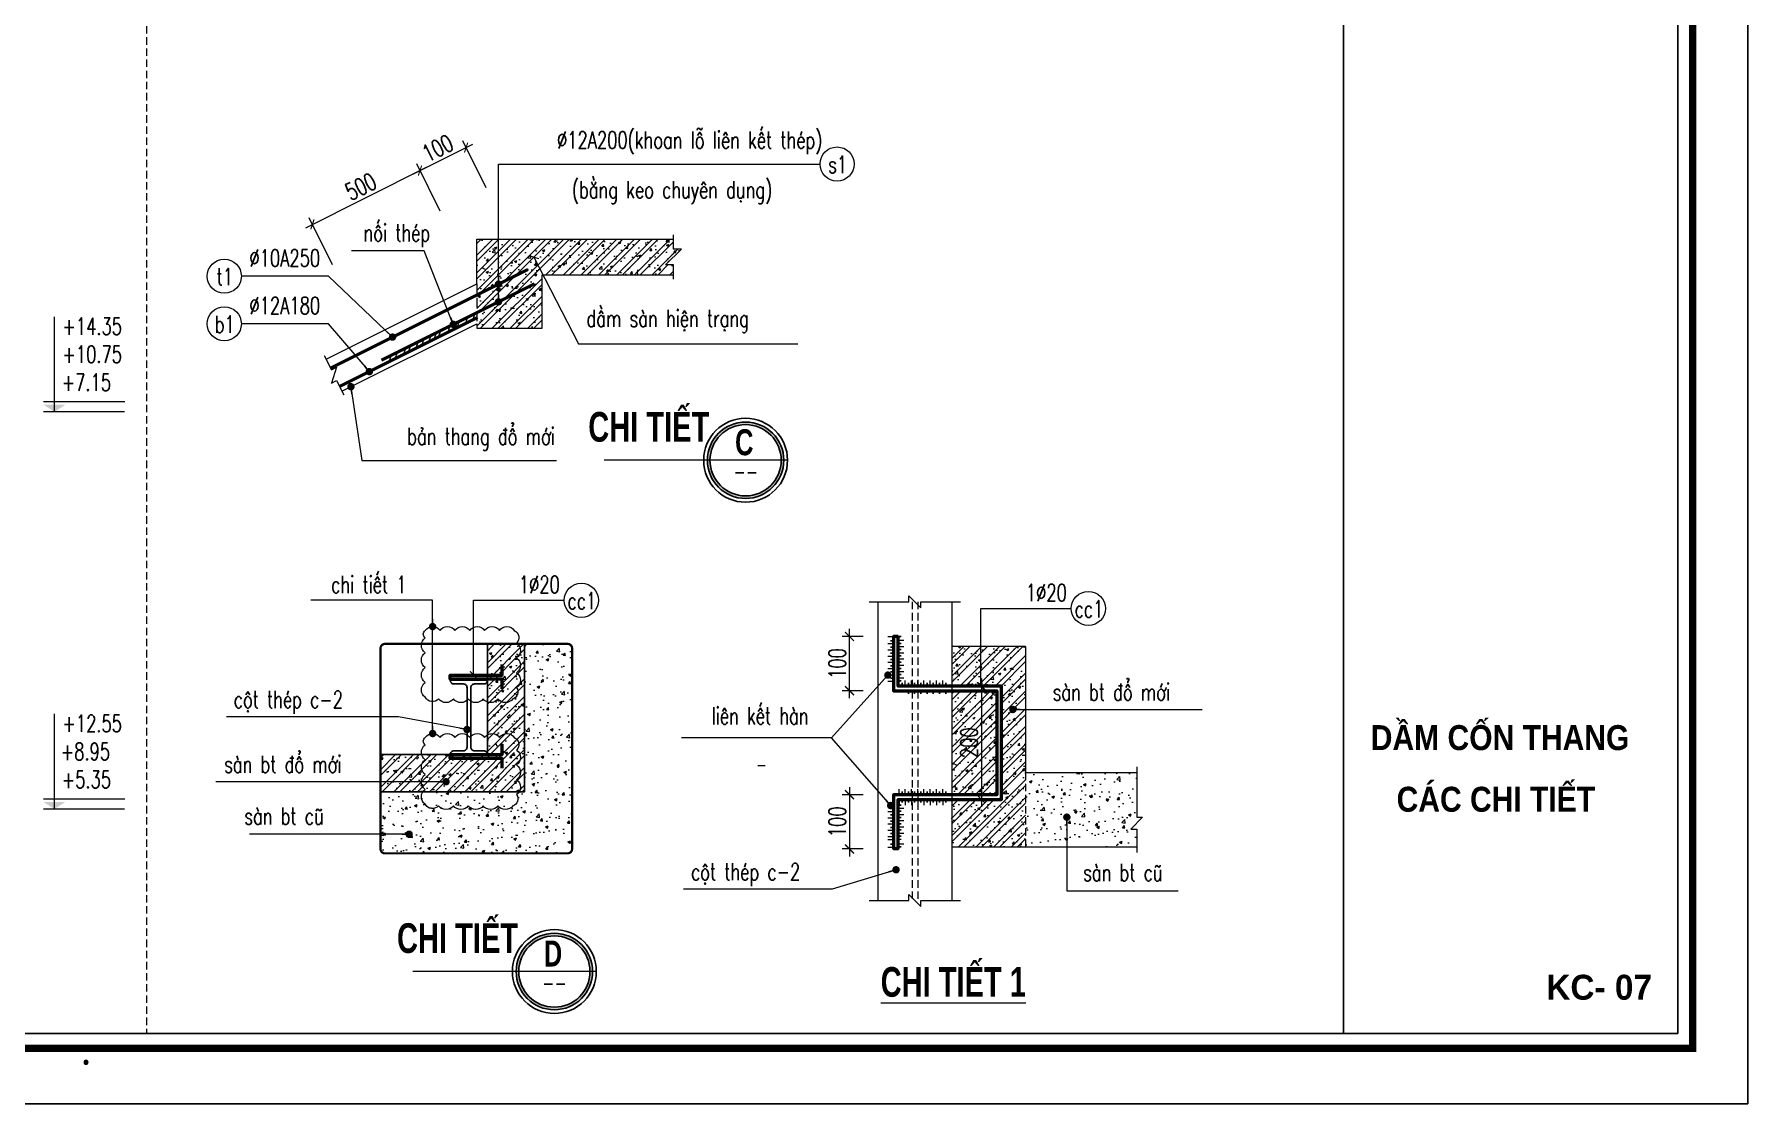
# Model space of a CAD drawing. Header units: millimetres. Extents: x 61738 to 439738, y 60858 to 151243.
# Drawn here: x 332668 to 355738, y 84100 to 98500 of the extents above; entities that cross this region are included whole.
import ezdxf
from ezdxf.enums import TextEntityAlignment as Align

# ---------------------------------------------------------------- set-up
doc = ezdxf.new("R2010")
doc.units = ezdxf.units.MM
doc.linetypes.add('CENTER', pattern=[2, 1.25, -0.25, 0.25, -0.25])
doc.linetypes.add('HIDDEN', pattern=[0.375, 0.25, -0.125])
for name, color, linetype, lineweight in [('1-THEP1', 1, 'Continuous', 50), ('10-TEXT', 4, 'Continuous', 15), ('2-THEP2', 6, 'Continuous', 50), ('3-THAY', 7, 'Continuous', 18), ('5-DUT', 2, 'HIDDEN', 15), ('6-TRUC', 8, 'CENTER', 9), ('7-HATCH', 8, 'Continuous', 13), ('8-DIM', 8, 'Continuous', 15), ('9-SO HIEU', 8, 'Continuous', 15)]:
    doc.layers.add(name, color=color, linetype=linetype, lineweight=lineweight)
for name, color, linetype in [('COT', 2, 'Continuous'), ('DIM', 3, 'Continuous'), ('Khungbo', 32, 'Continuous'), ('KICHTHUOC', 8, 'Continuous'), ('MANH', 8, 'Continuous'), ('NETTHAY', 9, 'Continuous'), ('TEXT-Ghi chu', 7, 'Continuous')]:
    doc.layers.add(name, color=color, linetype=linetype)
doc.styles.add('A3 - Text 2.3', font='Vnsimli.shx', dxfattribs={"width": 0.7, "height": 230})
doc.styles.add('A3-Text 2.3', font='vnsimli.shx', dxfattribs={"width": 0.7, "height": 230, "bigfont": 'vn.shx'})
doc.styles.add('FONT 2', font='UTM Neo Sans IntelBold.ttf')
doc.styles.add('S1', font='vnsimli.shx', dxfattribs={"width": 0.75})
doc.styles.add('T3', font='VnArialH-Bold.TTF', dxfattribs={"width": 0.9})
doc.dimstyles.new('A3-1-100', dxfattribs={"dimtxt": 200, "dimasz": 120, "dimexe": 100, "dimexo": 0, "dimgap": 50, "dimtad": 1, "dimdec": 0, "dimdsep": 49, "dimtxsty": 'A3-Text 2.3', "dimblk": 'ARCHTICK', "dimcen": 10, "dimdle": 100, "dimclrd": 8, "dimclre": 8, "dimclrt": 2, "dimadec": 0, "dimazin": 2, "dimtfac": 1, "dimtdec": 0, "dimtix": 1, "dimtmove": 1, "dimatfit": 3, "dimldrblk": 'DOT', "dimfxl": 1, "dimtolj": 1, "dimtzin": 0, "dimlwd": -1, "dimlwe": -1, "dimarcsym": 0})
doc.dimstyles.new('A3-1-100x10', dxfattribs={"dimtxt": 230, "dimasz": 100, "dimexe": 80, "dimexo": 0, "dimgap": 50, "dimtad": 1, "dimdec": 0, "dimlfac": 0.1, "dimdsep": 49, "dimtxsty": 'A3-Text 2.3', "dimblk": 'ARCHTICK', "dimcen": 10, "dimdle": 80, "dimclrd": 8, "dimclre": 8, "dimclrt": 2, "dimadec": 0, "dimazin": 2, "dimtfac": 1, "dimtdec": 0, "dimtix": 1, "dimtmove": 1, "dimatfit": 3, "dimldrblk": 'DOT', "dimfxl": 1, "dimtolj": 1, "dimtzin": 0, "dimlwd": -1, "dimlwe": -1, "dimarcsym": 0})
doc.dimstyles.new('A3-1-100x3', dxfattribs={"dimtxt": 230, "dimasz": 120, "dimexe": 100, "dimexo": 0, "dimgap": 50, "dimtad": 1, "dimdec": 0, "dimlfac": 0.333333, "dimdsep": 49, "dimtxsty": 'A3-Text 2.3', "dimblk": 'ARCHTICK', "dimcen": 10, "dimdle": 100, "dimclrd": 8, "dimclre": 8, "dimclrt": 2, "dimadec": 0, "dimazin": 2, "dimtfac": 1, "dimtdec": 0, "dimtix": 1, "dimtmove": 1, "dimatfit": 3, "dimldrblk": 'DOT', "dimfxl": 1, "dimtolj": 1, "dimtzin": 0, "dimlwd": -1, "dimlwe": -1, "dimarcsym": 0})
doc.dimstyles.new('A3-1-100x4', dxfattribs={"dimtxt": 200, "dimasz": 120, "dimexe": 100, "dimexo": 0, "dimgap": 50, "dimtad": 1, "dimdec": 0, "dimlfac": 0.25, "dimdsep": 49, "dimtxsty": 'A3-Text 2.3', "dimblk": 'ARCHTICK', "dimcen": 10, "dimdle": 100, "dimclrd": 8, "dimclre": 8, "dimclrt": 2, "dimadec": 0, "dimazin": 2, "dimtfac": 1, "dimtdec": 0, "dimtix": 1, "dimtmove": 1, "dimatfit": 3, "dimldrblk": 'DOT', "dimfxl": 1, "dimtolj": 1, "dimtzin": 0, "dimlwd": -1, "dimlwe": -1, "dimarcsym": 0})

# ---------------------------------------------------------------- blocks, each defined once
blk = doc.blocks.new('CDS12')
at = {"layer": 'Defpoints'}
blk.add_lwpolyline([(91835, 363353), (49835, 363353), (49835, 393053), (91835, 393053)], close=True, dxfattribs=at)
at = {"layer": 'Khungbo', "color": 1, "const_width": 100}
blk.add_lwpolyline([(91094, 364100), (50996, 364100), (50996, 392312), (91094, 392312)], close=True, dxfattribs=at)
at = {"layer": 'Khungbo', "color": 1}
for points in [[(90894, 364300), (51196, 364300), (51196, 392112), (90894, 392112)], [(90894, 392112), (90894, 364300), (86394, 364300), (86394, 392112)]]:
    blk.add_lwpolyline(points, close=True, dxfattribs=at)
blk = doc.blocks.new('_ArchTick')
at = {"color": 0, "linetype": 'ByBlock', "const_width": 0.15}
blk.add_lwpolyline([(-0.5, -0.5), (0.5, 0.5)], dxfattribs=at)
blk = doc.blocks.new('_Dot')
at = {"color": 0, "linetype": 'ByBlock', "lineweight": -2}
blk.add_line((-0.5, 0), (-1, 0), dxfattribs=at)
at = {"color": 0, "linetype": 'ByBlock', "const_width": 0.5}
blk.add_lwpolyline([(-0.25, 0, 1), (0.25, 0, 1)], format="xyb", close=True, dxfattribs=at)
blk = doc.blocks.new('*D166')
at = {"layer": '8-DIM', "color": 8, "linetype": 'ByBlock', "ltscale": 500, "transparency": 16777216}
blk.add_line((336324, 95895), (337951, 96708), dxfattribs=at)
at = {"layer": '8-DIM', "color": 8, "ltscale": 500, "transparency": 16777216}
for p, q in [((338133, 96120), (337817, 96753)), ((336685, 95396), (336369, 96029))]:
    blk.add_line(p, q, dxfattribs=at)
at = {"layer": 'Defpoints', "color": 0, "ltscale": 500, "transparency": 16777216}
for p in [(337861, 96664), (338133, 96120), (336685, 95396)]:
    blk.add_point(p, dxfattribs=at)
at = {"layer": '8-DIM', "color": 8, "ltscale": 500, "transparency": 16777216, "xscale": 100, "yscale": 100, "zscale": 100}
for p, rotation in [((337861, 96664), 26.56505117707891), ((336413, 95940), 206.5650511770789)]:
    blk.add_blockref('_ArchTick', p, dxfattribs=dict(at, rotation=rotation))
at = {"layer": '8-DIM', "color": 2, "ltscale": 500, "transparency": 16777216, "insert": (337064, 96449), "char_height": 230, "attachment_point": 5, "rotation": 26.5651, "style": 'A3-Text 2.3'}
blk.add_mtext('\\A1;500', dxfattribs=at)
blk = doc.blocks.new('*D287')
at = {"layer": '8-DIM', "color": 8, "linetype": 'ByBlock', "ltscale": 500, "transparency": 16777216}
blk.add_line((337772, 96619), (338571, 97018), dxfattribs=at)
at = {"layer": '8-DIM', "color": 8, "ltscale": 500, "transparency": 16777216}
for p, q in [((338754, 96430), (338437, 97063)), ((338133, 96120), (337817, 96753))]:
    blk.add_line(p, q, dxfattribs=at)
at = {"layer": 'Defpoints', "color": 0, "ltscale": 500, "transparency": 16777216}
for p in [(338482, 96974), (338754, 96430), (338133, 96120)]:
    blk.add_point(p, dxfattribs=at)
at = {"layer": '8-DIM', "color": 8, "ltscale": 500, "transparency": 16777216, "xscale": 100, "yscale": 100, "zscale": 100}
for p, rotation in [((338482, 96974), 26.56505117707369), ((337861, 96664), 206.5650511770737)]:
    blk.add_blockref('_ArchTick', p, dxfattribs=dict(at, rotation=rotation))
at = {"layer": '8-DIM', "color": 2, "ltscale": 500, "transparency": 16777216, "insert": (338098, 96966), "char_height": 230, "attachment_point": 5, "rotation": 26.5651, "style": 'A3-Text 2.3'}
blk.add_mtext('\\A1;100', dxfattribs=at)
blk = doc.blocks.new('*D461')
at = {"layer": '8-DIM', "color": 8, "linetype": 'ByBlock', "ltscale": 500, "transparency": 16777216}
blk.add_line((343644, 89561), (343644, 90492), dxfattribs=at)
at = {"layer": '8-DIM', "color": 8, "ltscale": 500, "transparency": 16777216}
for p, q in [((343830, 90392), (343544, 90392)), ((343830, 89661), (343544, 89661))]:
    blk.add_line(p, q, dxfattribs=at)
at = {"layer": 'Defpoints', "color": 0, "ltscale": 500, "transparency": 16777216}
for p in [(343644, 90392), (343830, 90392), (343830, 89661)]:
    blk.add_point(p, dxfattribs=at)
at = {"layer": '8-DIM', "color": 8, "ltscale": 500, "transparency": 16777216, "xscale": 120, "yscale": 120, "zscale": 120}
for p, rotation in [((343644, 90392), 90), ((343644, 89661), 270)]:
    blk.add_blockref('_ArchTick', p, dxfattribs=dict(at, rotation=rotation))
at = {"layer": '8-DIM', "color": 2, "ltscale": 500, "transparency": 16777216, "insert": (343479, 90027), "char_height": 230, "attachment_point": 5, "rotation": 90, "style": 'A3-Text 2.3'}
blk.add_mtext('\\A1;100', dxfattribs=at)
blk = doc.blocks.new('DK THEP')
at = {"layer": '7-HATCH'}
h = blk.add_hatch(color=1, dxfattribs=at)
edge = h.paths.add_edge_path()
edge.add_arc((0, 0), 36.1, 0, 360)
at = {"layer": '7-HATCH', "color": 0}
blk.add_circle((0, 0), 36.1, dxfattribs=at)
blk = doc.blocks.new('*U850')
at = {"layer": '10-TEXT'}
for p, q in [((17615, 449767), (17615, 450991)), ((16706, 449893), (17756, 449893)), ((16710, 449766), (17757, 449766))]:
    blk.add_line(p, q, dxfattribs=at)
at = {"layer": '10-TEXT', "color": 1}
blk.add_solid([(17756, 449858), (17615, 449767), (17473, 449858)], dxfattribs=at)
blk = doc.blocks.new('*U80')
at = {"layer": '10-TEXT'}
for p, q in [((17615, 449767), (17615, 450993)), ((16706, 449893), (17756, 449893)), ((16710, 449766), (17757, 449766))]:
    blk.add_line(p, q, dxfattribs=at)
at = {"layer": '10-TEXT', "color": 1}
blk.add_solid([(17756, 449858), (17615, 449767), (17473, 449858)], dxfattribs=at)
blk = doc.blocks.new('*D864')
at = {"layer": '8-DIM', "color": 8, "linetype": 'ByBlock', "ltscale": 500, "transparency": 16777216}
blk.add_line((343644, 88361), (343644, 87430), dxfattribs=at)
at = {"layer": '8-DIM', "color": 8, "ltscale": 500, "transparency": 16777216}
for p, q in [((343830, 88261), (343544, 88261)), ((343830, 87530), (343544, 87530))]:
    blk.add_line(p, q, dxfattribs=at)
at = {"layer": 'Defpoints', "color": 0, "ltscale": 500, "transparency": 16777216}
for p in [(343830, 88261), (343644, 87530), (343830, 87530)]:
    blk.add_point(p, dxfattribs=at)
at = {"layer": '8-DIM', "color": 8, "ltscale": 500, "transparency": 16777216, "xscale": 120, "yscale": 120, "zscale": 120}
for p, rotation in [((343644, 88261), 90), ((343644, 87530), 270)]:
    blk.add_blockref('_ArchTick', p, dxfattribs=dict(at, rotation=rotation))
at = {"layer": '8-DIM', "color": 2, "ltscale": 500, "transparency": 16777216, "insert": (343479, 87896), "char_height": 230, "attachment_point": 5, "rotation": 90, "style": 'A3-Text 2.3'}
blk.add_mtext('\\A1;100', dxfattribs=at)
blk = doc.blocks.new('*D865')
at = {"layer": '8-DIM', "color": 8, "linetype": 'ByBlock', "ltscale": 400, "transparency": 16777216}
blk.add_line((345420, 89824), (345420, 88098), dxfattribs=at)
at = {"layer": '8-DIM', "color": 8, "ltscale": 400, "transparency": 16777216}
for p, q in [((345540, 89724), (345320, 89724)), ((345540, 88198), (345320, 88198))]:
    blk.add_line(p, q, dxfattribs=at)
at = {"layer": 'Defpoints', "color": 0, "ltscale": 400, "transparency": 16777216}
for p in [(345540, 89724), (345420, 88198), (345540, 88198)]:
    blk.add_point(p, dxfattribs=at)
at = {"layer": '8-DIM', "color": 8, "ltscale": 400, "transparency": 16777216, "xscale": 100, "yscale": 100, "zscale": 100}
for p, rotation in [((345420, 89724), 90), ((345420, 88198), 270)]:
    blk.add_blockref('_ArchTick', p, dxfattribs=dict(at, rotation=rotation))
at = {"layer": '8-DIM', "color": 2, "ltscale": 400, "transparency": 16777216, "insert": (345255, 88961), "char_height": 230, "attachment_point": 5, "rotation": 90, "style": 'A3-Text 2.3'}
blk.add_mtext('\\A1;200', dxfattribs=at)

msp = doc.modelspace()

# ---------------------------------------------------------------- hatches: boundary and pattern name
at = {"layer": '7-HATCH', "ltscale": 500}
h = msp.add_hatch(dxfattribs=at)
h.set_pattern_fill('BT', color=256, scale=45, pattern_type=2)
h.set_pattern_definition([(45, (-5362.67, 25981.52), (-119.32427, 119.32427), []), (45, (-5283.12, 25981.52), (-119.32427, 119.32427), []), (50, (-5362.67, 25981.52), (322.76708, -28.23846), [33.75, -371.25]), (355, (-5362.67, 25981.5), (-62.4381, 338.48646), [27, -297]), (100.4514, (-5335.77, 25979.16), (260.32922, 310.2478), [28.6831, -315.51395]), (46.1842, (-5362.67, 26071.5), (480.25847, -74.48356), [50.625, -556.875]), (96.6356, (-5322.65, 26065.3), (420.5982, 438.35304), [43.0246, -473.27085]), (351.1842, (-5362.67, 26071.5), (420.5979, 438.3534), [40.5, -445.5]), (21, (-5317.67, 26049.02), (268.60817, -181.1785), [33.75, -371.25]), (326, (-5317.67, 26049), (109.4919, 326.31752), [27, -297]), (71.4514, (-5295.28, 26033.92), (378.10018, 145.13872), [28.6831, -315.51395]), (37.5, (-5362.67, 25981.52), (5.471935, 149.802234), [0, -293.4, 0, -301.5, 0, -298.125]), (7.5, (-5362.67, 25981.52), (118.38129, 177.48527), [0, -171.9, 0, -286.65, 0, -113.625]), (327.5, (-5463.02, 25981.52), (240.220096, -10.149692), [0, -112.5, 0, -351, 0, -465.75]), (317.5, (-5508.02, 25981.52), (262.43378, 45.04724), [0, -146.25, 0, -233.1, 0, -330.75])])
h.paths.add_polyline_path([(341274.1, 95260.3), (341274.1, 95393.7), (341167.4, 95393.7), (341380.8, 95607), (341274.1, 95607), (341274.1, 95740.3), (338626.7, 95740.3), (338626.7, 95138.7), (338626.7, 94602.1), (338626.7, 94540.3), (339506.7, 94540.3), (339506.7, 95260.3)])
at = {"layer": '7-HATCH'}
h = msp.add_hatch(color=256, dxfattribs=at)
edge = h.paths.add_edge_path(flags=17)
edge.add_arc((342245.6, 92763.9), 479.5, 0, 360)
edge = h.paths.add_edge_path()
edge.add_arc((342245.6, 92763.9), 514.7, 0, 360)
at = {"layer": '7-HATCH', "ltscale": 400}
h = msp.add_hatch(dxfattribs=at)
h.set_pattern_fill('AR-CONC', color=256, scale=2)
h.set_pattern_definition([(50, (20969.53, 38331.1), (364.36934, -31.87817), [38.1, -419.1]), (355, (20969.53, 38331.1), (-70.48684, 382.1137), [30.48, -335.28117]), (100.45144, (20999.9, 38328.43), (293.8825, 350.2355), [32.38, -356.1805]), (46.1842, (20969.53, 38432.7), (542.1581, -84.08466), [57.15, -628.65]), (96.63556, (21014.7, 38425.7), (474.8083, 494.85225), [48.57, -534.2712]), (351.18415, (20969.53, 38432.7), (474.8083, 494.85225), [45.7199, -502.9195]), (21, (21020.33, 38407.3), (303.22878, -204.5304), [38.1, -419.1]), (326, (21020.33, 38407.3), (123.60406, 368.37593), [30.48, -335.28]), (71.45144, (21045.6, 38390.24), (426.83284, 163.84554), [32.38, -356.17988]), (37.5, (20969.53, 38331.09), (6.177207, 169.11008), [0, -331.216, 0, -340.36, 0, -336.55]), (7.5, (20969.53, 38331.09), (133.63933, 200.36115), [0, -194.056, 0, -323.596, 0, -128.27]), (327.5, (20856.25, 38331.09), (271.18119, -11.45749), [0, -127, 0, -396.24, 0, -525.78]), (317.5, (20805.45, 38331.1), (296.25836, 50.85298), [0, -165.1, 0, -263.144, 0, -373.38])])
h.paths.add_polyline_path([(337329.5, 88301.6), (337329.5, 87531.1, 0.4142136), (337389.5, 87471.1), (339849.5, 87471.1, 0.4142136), (339909.5, 87531.1), (339909.5, 90231.1, 0.4142136), (339849.5, 90291.1), (339269.5, 90291.1), (339269.5, 88301.6)])
h = msp.add_hatch(dxfattribs=at)
h.set_pattern_fill('BT', color=256, scale=45, pattern_type=2)
h.set_pattern_definition([(45, (20969.53, 38331.09), (-119.32427, 119.32427), []), (45, (21049.08, 38331.09), (-119.32427, 119.32427), []), (50, (20969.53, 38331.1), (322.76708, -28.23846), [33.75, -371.25]), (355, (20969.53, 38331.1), (-62.4381, 338.48646), [27, -297]), (100.4514, (20996.43, 38328.74), (260.32922, 310.2478), [28.6831, -315.51395]), (46.1842, (20969.53, 38421.1), (480.25847, -74.48356), [50.625, -556.875]), (96.6356, (21009.55, 38414.9), (420.5982, 438.35304), [43.0246, -473.27085]), (351.1842, (20969.53, 38421.1), (420.5979, 438.3534), [40.5, -445.5]), (21, (21014.53, 38398.6), (268.60817, -181.1785), [33.75, -371.25]), (326, (21014.53, 38398.6), (109.4919, 326.31752), [27, -297]), (71.4514, (21036.9, 38383.5), (378.10018, 145.13872), [28.6831, -315.51395]), (37.5, (20969.53, 38331.09), (5.471935, 149.802234), [0, -293.4, 0, -301.5, 0, -298.125]), (7.5, (20969.53, 38331.09), (118.38129, 177.48527), [0, -171.9, 0, -286.65, 0, -113.625]), (327.5, (20869.18, 38331.09), (240.220096, -10.149692), [0, -112.5, 0, -351, 0, -465.75]), (317.5, (20824.18, 38331.09), (262.43378, 45.04724), [0, -146.25, 0, -233.1, 0, -330.75])])
h.paths.add_polyline_path([(338769.5, 88801.6), (337329.5, 88801.6), (337329.5, 88301.6), (339269.5, 88301.6), (339269.5, 90291.1), (338769.5, 90291.1)])
h = msp.add_hatch(dxfattribs=at)
h.set_pattern_fill('BT', color=256, scale=45, style=0, pattern_type=2)
h.set_pattern_definition([(45, (110034.01, 38628.12), (-119.32427, 119.32427), []), (45, (110113.56, 38628.12), (-119.32427, 119.32427), []), (50, (110034, 38628.12), (322.76708, -28.23846), [33.75, -371.25]), (355, (110034, 38628.12), (-62.4381, 338.48646), [27, -297]), (100.4514, (110060.9, 38625.77), (260.32922, 310.2478), [28.6831, -315.51395]), (46.1842, (110034, 38718.12), (480.2585, -74.48356), [50.625, -556.875]), (96.6356, (110074.03, 38711.9), (420.5982, 438.353), [43.0246, -473.27085]), (351.1842, (110034, 38718.1), (420.5979, 438.3534), [40.5, -445.5]), (21, (110079, 38695.62), (268.60817, -181.1785), [33.75, -371.25]), (326, (110079, 38695.62), (109.4919, 326.3175), [27, -297]), (71.4514, (110101.4, 38680.52), (378.1002, 145.13872), [28.6831, -315.51395]), (37.5, (110034.01, 38628.12), (5.471935, 149.802234), [0, -293.4, 0, -301.5, 0, -298.125]), (7.5, (110034.01, 38628.12), (118.38129, 177.48527), [0, -171.9, 0, -286.65, 0, -113.625]), (327.5, (109933.66, 38628.12), (240.220096, -10.14969), [0, -112.5, 0, -351, 0, -465.75]), (317.5, (109888.66, 38628.12), (262.43378, 45.04724), [0, -146.25, 0, -233.1, 0, -330.75])])
h.paths.add_polyline_path([(345690, 88198.1), (345021, 88198.1), (345021, 87558.1), (346015, 87558.1), (346015, 88558.1), (346015, 90258.1), (345021, 90258.1), (345021, 89724.1), (345690, 89724.1)])
h.paths.add_polyline_path([(345627, 89661.1), (345021, 89661.1), (345021, 88261.1), (345627, 88261.1)], flags=17)
h = msp.add_hatch(dxfattribs=at)
h.set_pattern_fill('AR-CONC', color=256, scale=2)
h.set_pattern_definition([(50, (20791, 38938.12), (364.36934, -31.87817), [38.1, -419.1]), (355, (20791, 38938.12), (-70.48684, 382.1137), [30.48, -335.28117]), (100.45144, (20821.37, 38935.47), (293.8825, 350.2355), [32.38, -356.1805]), (46.1842, (20791, 39039.72), (542.1581, -84.08466), [57.15, -628.65]), (96.63556, (20836.2, 39032.7), (474.8083, 494.85225), [48.57, -534.2712]), (351.18415, (20791, 39039.7), (474.8083, 494.85225), [45.7199, -502.9195]), (21, (20841.8, 39014.32), (303.22878, -204.5304), [38.1, -419.1]), (326, (20841.8, 39014.32), (123.60406, 368.37593), [30.48, -335.28]), (71.45144, (20867.08, 38997.28), (426.83284, 163.84554), [32.38, -356.17988]), (37.5, (20791.01, 38938.12), (6.177207, 169.11008), [0, -331.216, 0, -340.36, 0, -336.55]), (7.5, (20791.01, 38938.12), (133.639325, 200.36115), [0, -194.056, 0, -323.596, 0, -128.27]), (327.5, (20677.73, 38938.12), (271.18119, -11.45749), [0, -127, 0, -396.24, 0, -525.78]), (317.5, (20626.93, 38938.12), (296.25836, 50.85298), [0, -165.1, 0, -263.144, 0, -373.38])])
h.paths.add_polyline_path([(346015, 88558.1), (346015, 87558.1), (347511, 87558.1), (347511, 87798.1), (347431, 87798.1), (347591, 87958.1), (347511, 87958.1), (347511, 88558.1)])
at = {"layer": '7-HATCH'}
h = msp.add_hatch(color=256, dxfattribs=at)
edge = h.paths.add_edge_path(flags=17)
edge.add_arc((339670.6, 85880), 479.5, 0, 360)
edge = h.paths.add_edge_path()
edge.add_arc((339670.6, 85880), 514.7, 0, 360)

# ---------------------------------------------------------------- linework, layer by layer
at = {"layer": '1-THEP1', "ltscale": 500}
for p, q in [((339404.7, 95140.2), (337343.4, 94109.5)), ((338636.7, 94686.2), (336779.2, 93757.4))]:
    msp.add_line(p, q, dxfattribs=at)
msp.add_lwpolyline([(344300, 90392.1), (344237, 90392.1), (344237, 89661.1), (345627, 89661.1), (345627, 88261.1), (344237, 88261.1), (344237, 87536.1), (344300, 87536.1), (344300, 88198.1), (345690, 88198.1), (345690, 89724.1), (344300, 89724.1)], close=True, dxfattribs=at)
for points in [[(338969.5, 89686.9), (338969.5, 89816.9), (338269.5, 89816.9), (338269.5, 89871.9), (338969.5, 89871.9), (338969.5, 90011.9)], [(338969.5, 88618.1), (338969.5, 88748.1), (338269.5, 88748.1), (338269.5, 88803.1), (338969.5, 88803.1), (338969.5, 88943.1)]]:
    msp.add_lwpolyline(points, dxfattribs=at)
at = {"layer": '2-THEP2', "ltscale": 300}
msp.add_lwpolyline([(338872, 95112.3), (339304.4, 95328.5), (336655.8, 94004.2)], dxfattribs=at)
at = {"layer": '3-THAY', "ltscale": 500}
msp.add_line((336596.2, 94123.5), (338609.6, 95130.2), dxfattribs=at)
at = {"layer": '3-THAY', "ltscale": 300}
for points in [[(336596.2, 94123.5), (338626.7, 95138.7), (338626.7, 95740.3), (341274.1, 95740.3)], [(336810.9, 93694.2), (338626.7, 94602.1), (338626.7, 94540.3), (339506.7, 94540.3), (339506.7, 95260.3), (341274.1, 95260.3)]]:
    msp.add_lwpolyline(points, dxfattribs=at)
at = {"layer": '3-THAY', "ltscale": 500}
for points in [[(344027, 90858.1), (344027, 86836.1)], [(345021, 90858.1), (345021, 86836.1)], [(346015, 90258.1), (345021, 90258.1)], [(346015, 90258.1), (346015, 88558.1), (347511, 88558.1)], [(345021, 87558.1), (347511, 87558.1)]]:
    msp.add_lwpolyline(points, dxfattribs=at)
at = {"layer": '5-DUT', "ltscale": 400}
for points in [[(334178.5, 112859.3), (334178.5, 85046.7)], [(344489, 90858.1), (344489, 86836.1)], [(344566, 90858.1), (344566, 86836.1)], [(346015, 88558.1), (346015, 87558.1)]]:
    msp.add_lwpolyline(points, dxfattribs=at)
at = {"layer": '5-DUT', "ltscale": 500}
msp.add_lwpolyline([(338626.7, 95138.7), (338626.7, 94602.1)], dxfattribs=at)
at = {"layer": '5-DUT', "ltscale": 500, "const_width": 30}
msp.add_lwpolyline([(337389.5, 90291.1), (339849.5, 90291.1, -0.4142136), (339909.5, 90231.1), (339909.5, 87531.1, -0.4142136), (339849.5, 87471.1), (337389.5, 87471.1, -0.4142136), (337329.5, 87531.1), (337329.5, 90231.1, -0.4142136)], format="xyb", close=True, dxfattribs=at)
at = {"layer": '6-TRUC', "ltscale": 300}
msp.add_lwpolyline([(342507, 88651.1), (342412.4, 88651.1)], dxfattribs=at)
at = {"layer": '7-HATCH', "ltscale": 300}
msp.add_lwpolyline([(341274.1, 95202.7), (341274.1, 95393.7), (341167.4, 95393.7), (341380.8, 95607), (341274.1, 95607), (341274.1, 95797.9)], dxfattribs=at)
at = {"layer": '7-HATCH', "ltscale": 500}
for points in [[(336570.4, 94175), (336667.7, 93980.4), (336739.3, 94016.2), (336667.7, 93801.5), (336739.3, 93837.3), (336836.6, 93642.6)], [(343907.7, 90858.1), (344444, 90858.1), (344444, 90938.1), (344604, 90778.1), (344604, 90858.1), (345140.3, 90858.1)], [(347511, 88634.9), (347511, 87958.1), (347591, 87958.1), (347431, 87798.1), (347511, 87798.1), (347511, 87481.3)], [(343907.7, 86836.1), (344444, 86836.1), (344444, 86916.1), (344604, 86756.1), (344604, 86836.1), (345140.3, 86836.1)]]:
    msp.add_lwpolyline(points, dxfattribs=at)
at = {"layer": '8-DIM', "ltscale": 500}
for p, q in [((338363.4, 94549.5), (338395.4, 94635.5)), ((338475.4, 94605.5), (338507.4, 94691.5)), ((338571.4, 94653.5), (338603.4, 94739.5)), ((337887.4, 94311.5), (337919.4, 94397.5)), ((337979.4, 94357.5), (338011.4, 94443.5)), ((338051.4, 94393.5), (338083.4, 94479.5)), ((338111.4, 94423.5), (338143.4, 94509.5)), ((338235.4, 94485.5), (338267.4, 94571.5)), ((337447.4, 94091.5), (337479.4, 94177.5)), ((337527.4, 94131.5), (337559.4, 94217.5)), ((337639.4, 94187.5), (337671.4, 94273.5)), ((337708, 94221.8), (337740, 94307.8)), ((337807.4, 94271.5), (337839.4, 94357.5))]:
    msp.add_line(p, q, dxfattribs=at)
at = {"layer": '9-SO HIEU', "ltscale": 400}
for points in [[(337931.6, 90472.4, -0.5205671), (338131.6, 90472.4, -0.5205671), (338331.6, 90472.4, -0.5205671), (338531.6, 90472.4, -0.5205671), (338731.6, 90472.4, -0.5205671), (338931.6, 90472.4, -0.5205671), (339131.6, 90472.4, -0.5205671), (339161.6, 90302.4, -0.5205671), (339161.6, 90102.4, -0.5205671), (339161.6, 89902.4, -0.5205671), (339161.6, 89702.4, -0.5205671), (339111.6, 89552.4, -0.5205671), (338911.6, 89552.4, -0.5205671), (338711.6, 89552.4, -0.5205671), (338511.6, 89552.4, -0.5205671), (338311.6, 89552.4, -0.5205671), (338111.6, 89552.4, -0.5205671), (337931.6, 89572.4, -0.5205671), (337931.6, 89772.4, -0.5205671), (337931.6, 89972.4, -0.5205671), (337931.6, 90172.4, -0.5205671), (337931.6, 90372.4, -0.5205671)], [(337931.6, 89032.4, -0.5205671), (338131.6, 89032.4, -0.5205671), (338331.6, 89032.4, -0.5205671), (338531.6, 89032.4, -0.5205671), (338731.6, 89032.4, -0.5205671), (338931.6, 89032.4, -0.5205671), (339131.6, 89032.4, -0.5205671), (339161.6, 88862.4, -0.5205671), (339161.6, 88662.4, -0.5205671), (339161.6, 88462.4, -0.5205671), (339161.6, 88262.4, -0.5205671), (339111.6, 88112.4, -0.5205671), (338911.6, 88112.4, -0.5205671), (338711.6, 88112.4, -0.5205671), (338511.6, 88112.4, -0.5205671), (338311.6, 88112.4, -0.5205671), (338111.6, 88112.4, -0.5205671), (337931.6, 88132.4, -0.5205671), (337931.6, 88332.4, -0.5205671), (337931.6, 88532.4, -0.5205671), (337931.6, 88732.4, -0.5205671), (337931.6, 88932.4, -0.5205671)]]:
    msp.add_lwpolyline(points, format="xyb", close=True, dxfattribs=at)
at = {"layer": '9-SO HIEU', "ltscale": 300}
for points in [[(344237, 90385.1), (344161, 90385.1)], [(344237, 90291.1), (344161, 90291.1)], [(344237, 90291.1), (344161, 90291.1)], [(344237, 90207.1), (344161, 90207.1)], [(344195, 90333.1), (344237, 90333.1)], [(344237, 90333.1), (344195, 90333.1)], [(344195, 90249.1), (344237, 90249.1)], [(344237, 90249.1), (344195, 90249.1)], [(344195, 90249.1), (344237, 90249.1)], [(344237, 90249.1), (344195, 90249.1)], [(344342, 90392.1), (344300, 90392.1)], [(344300, 90392.1), (344342, 90392.1)], [(344300, 90340.1), (344376, 90340.1)], [(344300, 90340.1), (344376, 90340.1)], [(344342, 90298.1), (344300, 90298.1)], [(344300, 90298.1), (344342, 90298.1)], [(344300, 90256.1), (344376, 90256.1)], [(344342, 90214.1), (344300, 90214.1)], [(344300, 90214.1), (344342, 90214.1)], [(344237, 90123.1), (344161, 90123.1)], [(344237, 90123.1), (344161, 90123.1)], [(344237, 90123.1), (344161, 90123.1)], [(344237, 90039.1), (344161, 90039.1)], [(344195, 90165.1), (344237, 90165.1)], [(344237, 90165.1), (344195, 90165.1)], [(344195, 90165.1), (344237, 90165.1)], [(344237, 90165.1), (344195, 90165.1)], [(344195, 90081.1), (344237, 90081.1)], [(344237, 90081.1), (344195, 90081.1)], [(344195, 90081.1), (344237, 90081.1)], [(344237, 90081.1), (344195, 90081.1)], [(344195, 89997.1), (344237, 89997.1)], [(344237, 89997.1), (344195, 89997.1)], [(344195, 89997.1), (344237, 89997.1)], [(344237, 89997.1), (344195, 89997.1)], [(344300, 90172.1), (344376, 90172.1)], [(344300, 90172.1), (344376, 90172.1)], [(344300, 90172.1), (344376, 90172.1)], [(344342, 90130.1), (344300, 90130.1)], [(344300, 90130.1), (344342, 90130.1)], [(344342, 90130.1), (344300, 90130.1)], [(344300, 90130.1), (344342, 90130.1)], [(344300, 90088.1), (344376, 90088.1)], [(344342, 90046.1), (344300, 90046.1)], [(344300, 90046.1), (344342, 90046.1)], [(344300, 90004.1), (344376, 90004.1)], [(344300, 90004.1), (344376, 90004.1)], [(344300, 90004.1), (344376, 90004.1)], [(344237, 89955.1), (344161, 89955.1)], [(344237, 89955.1), (344161, 89955.1)], [(344237, 89955.1), (344161, 89955.1)], [(344237, 89871.1), (344161, 89871.1)], [(344237, 89787.1), (344161, 89787.1)], [(344195, 89913.1), (344237, 89913.1)], [(344237, 89913.1), (344195, 89913.1)], [(344195, 89913.1), (344237, 89913.1)], [(344237, 89913.1), (344195, 89913.1)], [(344195, 89829.1), (344237, 89829.1)], [(344237, 89829.1), (344195, 89829.1)], [(344342, 89962.1), (344300, 89962.1)], [(344300, 89962.1), (344342, 89962.1)], [(344342, 89962.1), (344300, 89962.1)], [(344300, 89962.1), (344342, 89962.1)], [(344300, 89920.1), (344376, 89920.1)], [(344342, 89878.1), (344300, 89878.1)], [(344300, 89878.1), (344342, 89878.1)], [(344300, 89836.1), (344376, 89836.1)], [(344342, 89794.1), (344300, 89794.1)], [(344300, 89794.1), (344342, 89794.1)], [(344311, 89724.1), (344311, 89800.1)], [(344311, 89724.1), (344311, 89800.1)], [(344353, 89724.1), (344353, 89766.1)], [(344353, 89766.1), (344353, 89724.1)], [(344395, 89724.1), (344395, 89800.1)], [(344437, 89724.1), (344437, 89766.1)], [(344437, 89766.1), (344437, 89724.1)], [(344479, 89724.1), (344479, 89800.1)], [(344521, 89724.1), (344521, 89766.1)], [(344521, 89766.1), (344521, 89724.1)], [(344563, 89724.1), (344563, 89800.1)], [(344605, 89724.1), (344605, 89766.1)], [(344605, 89766.1), (344605, 89724.1)], [(344647, 89724.1), (344647, 89800.1)], [(344689, 89724.1), (344689, 89766.1)], [(344689, 89766.1), (344689, 89724.1)], [(344731, 89724.1), (344731, 89800.1)], [(344773, 89724.1), (344773, 89766.1)], [(344773, 89766.1), (344773, 89724.1)], [(344815, 89724.1), (344815, 89800.1)], [(344857, 89724.1), (344857, 89766.1)], [(344857, 89766.1), (344857, 89724.1)], [(344899, 89724.1), (344899, 89800.1)], [(344899, 89724.1), (344899, 89800.1)], [(344941, 89724.1), (344941, 89766.1)], [(344941, 89766.1), (344941, 89724.1)], [(344437, 89661.1), (344437, 89619.1)], [(344437, 89619.1), (344437, 89661.1)], [(344521, 89661.1), (344521, 89619.1)], [(344521, 89619.1), (344521, 89661.1)], [(344605, 89661.1), (344605, 89619.1)], [(344605, 89619.1), (344605, 89661.1)], [(344689, 89661.1), (344689, 89619.1)], [(344689, 89619.1), (344689, 89661.1)], [(344773, 89661.1), (344773, 89619.1)], [(344773, 89619.1), (344773, 89661.1)], [(344857, 89661.1), (344857, 89619.1)], [(344857, 89619.1), (344857, 89661.1)], [(344941, 89661.1), (344941, 89619.1)], [(344941, 89619.1), (344941, 89661.1)], [(344311, 88261.1), (344311, 88337.1)], [(344311, 88198.1), (344311, 88122.1)], [(344311, 88198.1), (344311, 88122.1)], [(344353, 88261.1), (344353, 88303.1)], [(344353, 88303.1), (344353, 88261.1)], [(344353, 88198.1), (344353, 88156.1)], [(344353, 88156.1), (344353, 88198.1)], [(344395, 88261.1), (344395, 88337.1)], [(344395, 88198.1), (344395, 88122.1)], [(344437, 88261.1), (344437, 88303.1)], [(344437, 88303.1), (344437, 88261.1)], [(344437, 88198.1), (344437, 88156.1)], [(344437, 88156.1), (344437, 88198.1)], [(344479, 88261.1), (344479, 88337.1)], [(344479, 88198.1), (344479, 88122.1)], [(344521, 88261.1), (344521, 88303.1)], [(344521, 88303.1), (344521, 88261.1)], [(344521, 88198.1), (344521, 88156.1)], [(344521, 88156.1), (344521, 88198.1)], [(344563, 88261.1), (344563, 88337.1)], [(344563, 88198.1), (344563, 88122.1)], [(344605, 88261.1), (344605, 88303.1)], [(344605, 88303.1), (344605, 88261.1)], [(344605, 88198.1), (344605, 88156.1)], [(344605, 88156.1), (344605, 88198.1)], [(344647, 88261.1), (344647, 88337.1)], [(344647, 88198.1), (344647, 88122.1)], [(344689, 88261.1), (344689, 88303.1)], [(344689, 88303.1), (344689, 88261.1)], [(344689, 88198.1), (344689, 88156.1)], [(344689, 88156.1), (344689, 88198.1)], [(344731, 88261.1), (344731, 88337.1)], [(344731, 88198.1), (344731, 88122.1)], [(344773, 88261.1), (344773, 88303.1)], [(344773, 88303.1), (344773, 88261.1)], [(344773, 88198.1), (344773, 88156.1)], [(344773, 88156.1), (344773, 88198.1)], [(344815, 88261.1), (344815, 88337.1)], [(344815, 88198.1), (344815, 88122.1)], [(344857, 88261.1), (344857, 88303.1)], [(344857, 88303.1), (344857, 88261.1)], [(344857, 88198.1), (344857, 88156.1)], [(344857, 88156.1), (344857, 88198.1)], [(344899, 88261.1), (344899, 88337.1)], [(344899, 88261.1), (344899, 88337.1)], [(344899, 88198.1), (344899, 88122.1)], [(344899, 88198.1), (344899, 88122.1)], [(344941, 88261.1), (344941, 88303.1)], [(344941, 88303.1), (344941, 88261.1)], [(344941, 88198.1), (344941, 88156.1)], [(344941, 88156.1), (344941, 88198.1)], [(344237, 88115.1), (344161, 88115.1)], [(344237, 88031.1), (344161, 88031.1)], [(344237, 88031.1), (344161, 88031.1)], [(344237, 87947.1), (344161, 87947.1)], [(344237, 87947.1), (344161, 87947.1)], [(344195, 88073.1), (344237, 88073.1)], [(344237, 88073.1), (344195, 88073.1)], [(344195, 87989.1), (344237, 87989.1)], [(344237, 87989.1), (344195, 87989.1)], [(344195, 87989.1), (344237, 87989.1)], [(344237, 87989.1), (344195, 87989.1)], [(344195, 87905.1), (344237, 87905.1)], [(344237, 87905.1), (344195, 87905.1)], [(344342, 88122.1), (344300, 88122.1)], [(344300, 88122.1), (344342, 88122.1)], [(344300, 88080.1), (344376, 88080.1)], [(344300, 88080.1), (344376, 88080.1)], [(344342, 88038.1), (344300, 88038.1)], [(344300, 88038.1), (344342, 88038.1)], [(344300, 87996.1), (344376, 87996.1)], [(344342, 87954.1), (344300, 87954.1)], [(344300, 87954.1), (344342, 87954.1)], [(344342, 87954.1), (344300, 87954.1)], [(344300, 87954.1), (344342, 87954.1)], [(344300, 87912.1), (344376, 87912.1)], [(344300, 87912.1), (344376, 87912.1)], [(344237, 87863.1), (344161, 87863.1)], [(344237, 87863.1), (344161, 87863.1)], [(344237, 87779.1), (344161, 87779.1)], [(344237, 87779.1), (344161, 87779.1)], [(344237, 87695.1), (344161, 87695.1)], [(344237, 87695.1), (344161, 87695.1)], [(344195, 87821.1), (344237, 87821.1)], [(344237, 87821.1), (344195, 87821.1)], [(344195, 87821.1), (344237, 87821.1)], [(344237, 87821.1), (344195, 87821.1)], [(344195, 87737.1), (344237, 87737.1)], [(344237, 87737.1), (344195, 87737.1)], [(344342, 87870.1), (344300, 87870.1)], [(344300, 87870.1), (344342, 87870.1)], [(344300, 87828.1), (344376, 87828.1)], [(344342, 87786.1), (344300, 87786.1)], [(344300, 87786.1), (344342, 87786.1)], [(344342, 87786.1), (344300, 87786.1)], [(344300, 87786.1), (344342, 87786.1)], [(344300, 87744.1), (344376, 87744.1)], [(344300, 87744.1), (344376, 87744.1)], [(344342, 87702.1), (344300, 87702.1)], [(344300, 87702.1), (344342, 87702.1)], [(344237, 87653.1), (344161, 87653.1)], [(344237, 87551.1), (344161, 87551.1)], [(344195, 87593.1), (344237, 87593.1)], [(344237, 87593.1), (344195, 87593.1)], [(344195, 87593.1), (344237, 87593.1)], [(344237, 87593.1), (344195, 87593.1)], [(344300, 87660.1), (344342, 87660.1)], [(344300, 87600.1), (344376, 87600.1)], [(344342, 87558.1), (344300, 87558.1)], [(344300, 87558.1), (344342, 87558.1)]]:
    msp.add_lwpolyline(points, dxfattribs=at)
at = {"layer": '9-SO HIEU'}
for centre in [(343477.3, 96751.9), (335226, 95241.5), (335226, 94601.5), (340034, 90878.1), (346861, 90768.1)]:
    msp.add_circle(centre, 230, dxfattribs=at)
at = {"layer": 'COT'}
msp.add_lwpolyline([(338769.5, 88801.6), (338269.5, 88801.6), (338269.5, 88801.6, -0.4142136), (338319.5, 88851.6), (338444.5, 88851.6, 0.4142136), (338494.5, 88901.6), (338494.5, 89701.6, 0.4142136), (338444.5, 89751.6), (338319.5, 89751.6, -0.4142136), (338269.5, 89801.6), (338269.5, 89801.6), (338769.5, 89801.6), (338769.5, 89801.6, -0.4142136), (338719.5, 89751.6), (338594.5, 89751.6, 0.4142136), (338544.5, 89701.6), (338544.5, 88901.6, 0.4142136), (338594.5, 88851.6), (338719.5, 88851.6, -0.4142136), (338769.5, 88801.6)], format="xyb", close=True, dxfattribs=at)
at = {"layer": 'DIM'}
for centre, radius in [((342245.6, 92763.9), 514.7), ((342245.6, 92763.9), 479.5), ((339670.6, 85880), 514.7), ((339670.6, 85880), 479.5)]:
    msp.add_circle(centre, radius, dxfattribs=at)
at = {"layer": 'MANH'}
for centre in [(342245.6, 92763.9), (339670.6, 85880)]:
    msp.add_circle(centre, 564.6, dxfattribs=at)
at = {"layer": 'NETTHAY'}
for points in [[(337329.5, 88801.6), (338769.5, 88801.6), (338769.5, 90291.1)], [(337329.5, 88301.6), (339269.5, 88301.6), (339269.5, 90291.1)]]:
    msp.add_lwpolyline(points, dxfattribs=at)

# ---------------------------------------------------------------- block references
at = {"layer": 'KICHTHUOC'}
msp.add_blockref('CDS12', (263903.3, -279252.9), dxfattribs=at)
at = {"layer": 'KICHTHUOC', "xscale": -1.045454545455868, "yscale": 1.045454545455868, "zscale": 1.045454545455868}
for name, p in [('*U850', (351354.3, -376794.1)), ('*U80', (351354.3, -382142.1))]:
    msp.add_blockref(name, p, dxfattribs=at)
at = {"layer": 'TEXT-Ghi chu', "xscale": -0.7472424960072996, "yscale": 0.747242496011313, "zscale": 0.747242496011313, "rotation": 235.1755108434853}
msp.add_blockref('DK THEP', (333365.1, 84657.9), dxfattribs=at)

# ---------------------------------------------------------------- texts
at = {"layer": '10-TEXT', "width": 0.7}
for s, height, style, p in [('`12A200(khoan lç liªn kÕt thÐp)', 230, 'S1', (343280.2, 96960.9)), ('(b»ng keo chuyªn dông)', 230, 'S1', (342605.3, 96291.5)), ('nèi thÐp', 230, 'S1', (337998.7, 95711.5)), ('`10A250', 230, 'S1', (336517.3, 95371.5)), ('`12A180', 230, 'S1', (336517.3, 94731.5)), ('chi tiÕt', 400, 'T3', (341756.5, 93013.9)), ('b¶n thang ®æ míi', 230, 'S1', (339677.3, 92971.5)), ('chi tiÕt 1', 230, 'S1', (337680.6, 90975.6)), ('1`20', 230, 'S1', (339744, 90975.6)), ('1`20', 230, 'S1', (346571, 90865.6)), ('liªn kÕt hµn', 230, 'S1', (343092.7, 89208.1)), ('chi tiÕt', 400, 'T3', (339181.6, 86130)), ('%%Uchi tiÕt 1', 400, 'T3', (346020, 85540))]:
    msp.add_text(s, height=height, dxfattribs=dict(at, style=style)).set_placement(p, align=Align.RIGHT)
at = {"layer": '10-TEXT'}
for s, height, style, width, p in [('s1', 230, 'S1', 0.7, (343485, 96630.6)), ('t1', 230, 'S1', 0.7, (335233.7, 95120.2)), ('b1', 230, 'S1', 0.7, (335233.7, 94480.2)), ('c', 350, 'T3', 0.7, (342227.3, 92831.5)), ('--', 212.67, 'S1', 0.7, (342247.8, 92504.8)), ('cc1', 230, 'S1', 0.7, (340041.7, 90756.8)), ('cc1', 230, 'S1', 0.7, (346868.7, 90646.8)), ('DẦM CỐN THANG', 336, 'FONT 2', 0.9, (352403.8, 88861.6)), ('CÁC CHI TIẾT ', 336, 'FONT 2', 0.9, (352403.8, 88031.6)), ('d', 350, 'T3', 0.7, (339652.4, 85947.6)), ('--', 212.67, 'S1', 0.7, (339672.9, 85620.9))]:
    msp.add_text(s, height=height, dxfattribs=dict(at, style=style, width=width)).set_placement(p, align=Align.CENTER)
at = {"layer": '10-TEXT', "width": 0.7}
for s, style, p in [('dÇm sµn hiÖn tr¹ng', 'A3 - Text 2.3', (340104, 94558.2)), ('+14.35', 'A3 - Text 2.3', (333048.9, 94453.5)), ('+10.75', 'A3 - Text 2.3', (333048.9, 94075.9)), ('+7.15', 'A3 - Text 2.3', (333039.4, 93698.3)), ('sµn bt ®æ míi', 'S1', (346381, 89528.1)), ('cét thÐp c-2', 'S1', (335354, 89428.1)), ('+12.55', 'A3 - Text 2.3', (333048.9, 89105.5)), ('+8.95', 'A3 - Text 2.3', (333026.1, 88727.8)), ('sµn bt ®æ míi', 'S1', (335224.8, 88555.7)), ('+5.35', 'A3 - Text 2.3', (333039.4, 88350.2)), ('sµn bt cò', 'S1', (335495.8, 87858.1)), ('cét thÐp c-2', 'S1', (341511, 87108.1)), ('sµn bt cò', 'S1', (346791, 87098.1))]:
    msp.add_text(s, height=230, dxfattribs=dict(at, style=style)).set_placement(p)
at = {"layer": '10-TEXT', "style": 'FONT 2'}
msp.add_text('KC- 07', height=336, dxfattribs=at).set_placement((353737.7, 85668.5), align=Align.MIDDLE_CENTER)

# ---------------------------------------------------------------- dimensions: what is measured, and where the dimension line sits
at = {"layer": '8-DIM', "ltscale": 500}
for p1, p2, text, dimstyle, picture, middle in [((338133.4, 96119.5), (338753.8, 96429.8), '100', 'A3-1-100x4', '*D287', (338097.8, 96966.2)), ((336685.4, 95395.5), (338133.4, 96119.5), '500', 'A3-1-100x3', '*D166', (337063.6, 96449.1))]:
    dim = msp.add_aligned_dim(p1=p1, p2=p2, distance=608.2, text=text, dimstyle=dimstyle, override={"dimasz": 100}, dxfattribs=at)
    dim.commit()
    dim.dimension.update_dxf_attribs({"geometry": picture, "text_midpoint": middle})
for base, p1, p2, angle, picture, middle in [((343644, 90392.1), (343830, 89661.1), (343830, 90392.1), 90, '*D461', (343479, 90026.6)), ((343644, 87530.1), (343830, 88261.1), (343830, 87530.1), 270, '*D864', (343479, 87895.6))]:
    dim = msp.add_linear_dim(base=base, p1=p1, p2=p2, angle=angle, text='100', dimstyle='A3-1-100x4', dxfattribs=at)
    dim.commit()
    dim.dimension.update_dxf_attribs({"geometry": picture, "text_midpoint": middle})
at = {"layer": '8-DIM', "ltscale": 400}
dim = msp.add_linear_dim(base=(345420, 88198.1), p1=(345540, 89724.1), p2=(345540, 88198.1), angle=90, text='200', dimstyle='A3-1-100', override={"dimasz": 100}, dxfattribs=at)
dim.commit()
dim.dimension.update_dxf_attribs({"geometry": '*D865', "text_midpoint": (345255, 88961.1)})

# ---------------------------------------------------------------- leaders
at = {"layer": '9-SO HIEU', "ltscale": 500}
for points, dimstyle, override in [([(338918.2, 94896.9), (338918.2, 96751.9), (343247.3, 96751.9)], 'A3-1-100x3', {"dimasz": 100, "dimgap": 50, "dimtad": 0}), ([(338918.2, 95135.4), (338918.2, 95871.5)], 'A3-1-100x4', {"dimasz": 100, "dimgap": 50, "dimtad": 0}), ([(338310.1, 94592.8), (337917.3, 95581.5), (336937.3, 95581.5)], 'A3-1-100x3', {"dimasz": 100, "dimgap": 50, "dimtad": 0}), ([(339395.2, 95498.6), (339997.3, 94331.5), (342949.5, 94331.5)], 'A3-1-100x3', {"dimasz": 100, "dimgap": 50, "dimtad": 0, "dimldrblk": 'ArchTick'}), ([(337491.9, 94422.3), (336627.3, 95241.5), (335456, 95241.5)], 'A3-1-100x3', {"dimasz": 100, "dimgap": 50, "dimtad": 0}), ([(337179.4, 93957.5), (336627.3, 94601.5), (335456, 94601.5)], 'A3-1-100x3', {"dimasz": 100, "dimgap": 50, "dimtad": 0}), ([(336931, 93754.2), (337077.4, 92762.5), (339700.2, 92762.5)], 'A3-1-100x3', {"dimasz": 100, "dimgap": 50, "dimtad": 0}), ([(344161, 89871.1), (343401, 89028.1), (341381, 89028.1)], 'A3-1-100x4', {"dimasz": 100, "dimgap": 50, "dimtad": 0}), ([(344199, 88115.1), (343401, 89028.1)], 'A3-1-100x4', {"dimasz": 100, "dimgap": 50, "dimtad": 0})]:
    msp.add_leader(points, dimstyle=dimstyle, override=override, dxfattribs=at)
at = {"layer": '9-SO HIEU', "ltscale": 300}
for points in [[(342810.2, 92763.9), (340339.7, 92763.9)], [(340235.2, 85880), (337764.8, 85880)]]:
    msp.add_leader(points, dimstyle='A3-1-100x10', override={"dimasz": 100, "dimtad": 0, "dimldrblk": 'None'}, dxfattribs=at)
at = {"layer": '9-SO HIEU', "ltscale": 400}
for points, dimstyle, override in [([(338031.6, 89084.5), (338031.6, 90878.1), (336391.6, 90878.1)], 'A3-1-100', {"dimasz": 100, "dimgap": 50, "dimtad": 0}), ([(338031.6, 90524.5), (338031.6, 90878.1)], 'A3-1-100', {"dimasz": 100, "dimgap": 50, "dimtad": 0}), ([(338584, 89871.9), (338584, 90878.1), (339804, 90878.1)], 'A3-1-100x4', {"dimasz": 100, "dimgap": 50, "dimtad": 0, "dimldrblk": 'ArchTick'}), ([(345411, 89724.1), (345411, 90768.1), (346631, 90768.1)], 'A3-1-100x4', {"dimasz": 100, "dimgap": 50, "dimtad": 0, "dimldrblk": 'ArchTick'}), ([(338494.5, 89138.1), (337574, 89308.1), (335254, 89308.1)], 'A3-1-100x4', {"dimasz": 100, "dimgap": 50, "dimtad": 0}), ([(345844, 89408.1), (346601, 89408.1), (348391, 89408.1)], 'A3-1-100x4', {"dimasz": 100, "dimgap": 50, "dimtad": 0}), ([(338212.3, 88435.7), (336902.3, 88435.7), (335112.3, 88435.7)], 'A3-1-100x4', {"dimasz": 100, "dimgap": 50, "dimtad": 0}), ([(346571, 87958.1), (346571, 86968.1), (348071, 86968.1)], 'A3-1-100x4', {"dimasz": 100, "dimgap": 50, "dimtad": 0}), ([(337715.1, 87728.1), (337065.1, 87728.1), (335565.1, 87728.1)], 'A3-1-100x4', {"dimasz": 100, "dimgap": 50, "dimtad": 0}), ([(344271, 87250), (343410, 86988.1), (341411, 86988.1)], 'A3-1-100x4', {"dimasz": 100, "dimgap": 50, "dimtad": 0})]:
    msp.add_leader(points, dimstyle=dimstyle, override=override, dxfattribs=at)

doc.saveas('drawing.dxf')
